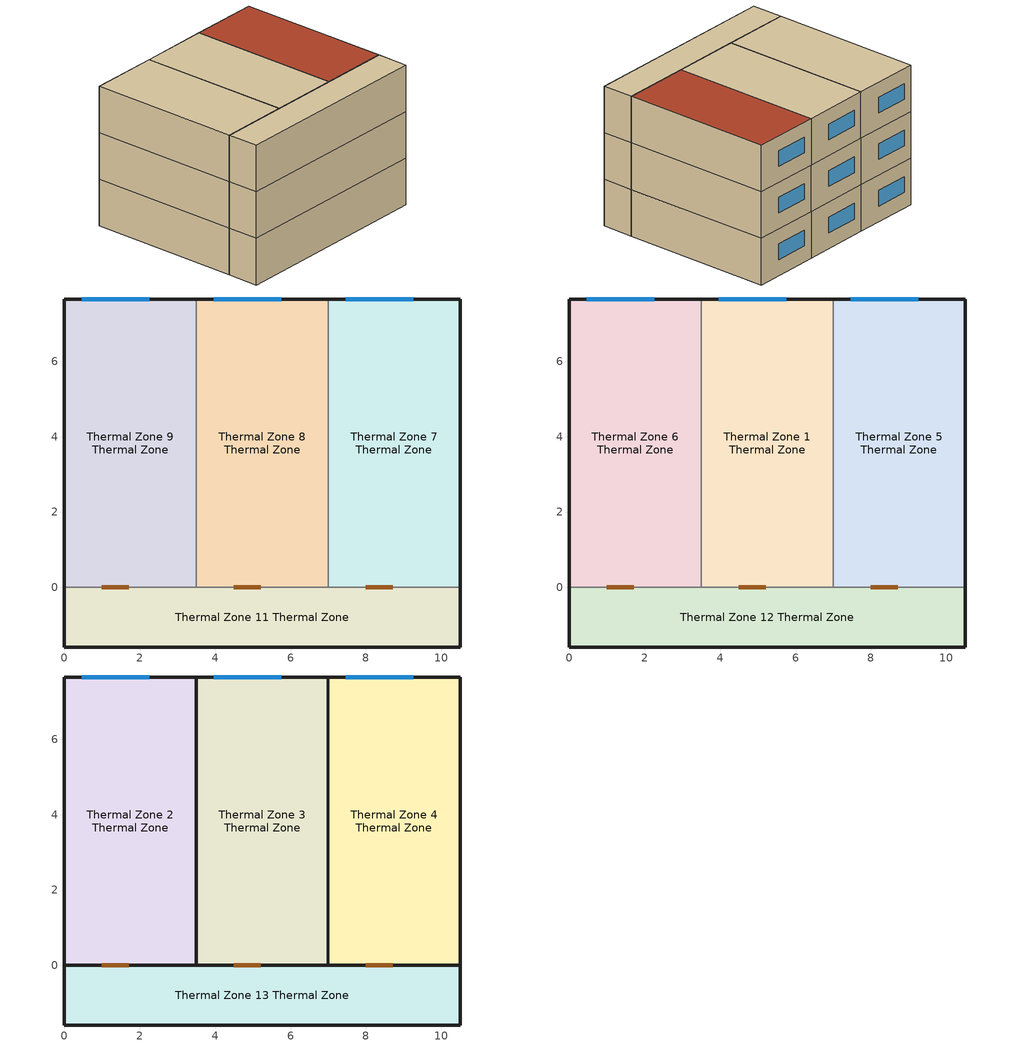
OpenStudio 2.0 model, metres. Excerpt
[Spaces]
Thermal Zone 7 Thermal Zone
 floor ground (ExtSlabCarpet 4in ClimateZone 1-8): 10.5,7.65 10.5,0 7,0 7,7.65 z0
 wall outside (ASHRAE 189.1-2009 ExtWall Mass ClimateZone 1): 10.5,0 10.5,7.65 7,7.65 z0:2.35
 wall to Thermal Zone 8 Thermal Zone (Interior Wall): 7,7.65 7,0 z0:2.35
 wall to Thermal Zone 11 Thermal Zone (Interior Wall): 7,0 10.5,0 z0:2.35
 window (ASHRAE 189.1-2009 ExtWindow ClimateZone 1): 9.26,7.65 7.47,7.65 z0.8:1.59
 door inside (Exterior Door): 7.99,0 8.71,0 z0:1.76
Thermal Zone 11 Thermal Zone
 floor ground (ExtSlabCarpet 4in ClimateZone 1-8): 10.5,0 10.5,-1.58 0,-1.58 0,0 z0
 wall outside (ASHRAE 189.1-2009 ExtWall Mass ClimateZone 5): 0,0 0,-1.58 10.5,-1.58 z0:2.35
 wall outside (Interior Wall): 10.5,-1.58 10.5,0 z0:2.35
 wall to Thermal Zone 8 Thermal Zone (Interior Wall): 7,0 3.5,0 z0:2.35
 wall to Thermal Zone 9 Thermal Zone (Interior Wall): 3.5,0 0,0 z0:2.35
 door inside (Exterior Door Reversed): 5.21,0 4.49,0 z0:1.76
 door inside (Interior Door): 1.71,0 0.99,0 z0:1.76
Thermal Zone 8 Thermal Zone
 floor ground (ExtSlabCarpet 4in ClimateZone 1-8): 7,7.65 7,0 3.5,0 3.5,7.65 z0
 wall outside (ASHRAE 189.1-2009 ExtWall Mass ClimateZone 1): 7,7.65 3.5,7.65 z0:2.35
 wall to Thermal Zone 9 Thermal Zone (Interior Wall): 3.5,7.65 3.5,0 z0:2.35
 window (ASHRAE 189.1-2009 ExtWindow ClimateZone 1): 5.76,7.65 3.97,7.65 z0.8:1.59
Thermal Zone 9 Thermal Zone
 floor ground (ExtSlabCarpet 4in ClimateZone 1-8): 3.5,7.65 3.5,0 0,0 0,7.65 z0
 wall outside (ASHRAE 189.1-2009 ExtWall Mass ClimateZone 1): 3.5,7.65 0,7.65 0,0 z0:2.35
 window (ASHRAE 189.1-2009 ExtWindow ClimateZone 1): 2.26,7.65 0.47,7.65 z0.8:1.59
Thermal Zone 1 Thermal Zone
 floor to Thermal Zone 8 Thermal Zone (Interior Floor): 7,7.65 7,0 3.5,0 3.5,7.65 z2.35
 wall outside (ASHRAE 189.1-2009 ExtWall Mass ClimateZone 1): 7,7.65 3.5,7.65 z2.35:4.7
 wall to Thermal Zone 12 Thermal Zone (Interior Wall): 3.5,0 7,0 z2.35:4.7
 wall to Thermal Zone 6 Thermal Zone (Interior Wall): 3.5,7.65 3.5,0 z2.35:4.7
 wall to Thermal Zone 5 Thermal Zone (Interior Wall): 7,0 7,7.65 z2.35:4.7
 window (ASHRAE 189.1-2009 ExtWindow ClimateZone 1): 5.76,7.65 3.97,7.65 z3.15:3.94
 door inside (Exterior Door): 4.49,0 5.21,0 z2.35:4.11
Thermal Zone 12 Thermal Zone
 floor to Thermal Zone 11 Thermal Zone (Interior Floor): 10.5,0 10.5,-1.58 0,-1.58 0,0 z2.35
 wall outside (ASHRAE 189.1-2009 ExtWall Mass ClimateZone 5): 0,0 0,-1.58 10.5,-1.58 10.5,0 z2.35:4.7
 wall to Thermal Zone 6 Thermal Zone (Interior Wall): 3.5,0 0,0 z2.35:4.7
 wall to Thermal Zone 5 Thermal Zone (Interior Wall): 10.5,0 7,0 z2.35:4.7
 door inside (Exterior Door Reversed): 8.71,0 7.99,0 z2.35:4.11
 door inside (Interior Door): 1.71,0 0.99,0 z2.35:4.11
Thermal Zone 5 Thermal Zone
 floor to Thermal Zone 7 Thermal Zone (Interior Floor): 10.5,7.65 10.5,0 7,0 7,7.65 z2.35
 wall outside (ASHRAE 189.1-2009 ExtWall Mass ClimateZone 1): 10.5,7.65 7,7.65 z2.35:4.7
 wall outside (Interior Wall): 10.5,0 10.5,7.65 z2.35:4.7
 window (ASHRAE 189.1-2009 ExtWindow ClimateZone 1): 9.26,7.65 7.47,7.65 z3.15:3.94
Thermal Zone 6 Thermal Zone
 floor to Thermal Zone 9 Thermal Zone (Interior Floor): 3.5,7.65 3.5,0 0,0 0,7.65 z2.35
 wall outside (ASHRAE 189.1-2009 ExtWall Mass ClimateZone 5): 3.5,7.65 0,7.65 0,0 z2.35:4.7
 window (ASHRAE 189.1-2009 ExtWindow ClimateZone 4-5): 2.26,7.65 0.47,7.65 z3.15:3.94
Thermal Zone 2 Thermal Zone
 floor to Thermal Zone 6 Thermal Zone (Interior Floor): 3.5,7.65 3.5,0 0,0 0,7.65 z4.7
 wall outside (ASHRAE 189.1-2009 ExtWall Mass ClimateZone 1): 3.5,7.65 0,7.65 0,0 z4.7:7.05; 3.5,0 3.5,7.65 0,7.65 0,0 z7.05
 wall to Thermal Zone 3 Thermal Zone (Interior Wall): 3.5,0 3.5,7.65 z4.7:7.05
 wall to Thermal Zone 13 Thermal Zone (Interior Wall): 0,0 3.5,0 z4.7:7.05
 window (ASHRAE 189.1-2009 ExtWindow ClimateZone 1): 2.26,7.65 0.47,7.65 z5.5:6.29
 door inside (Interior Door): 0.99,0 1.71,0 z4.7:6.46
Thermal Zone 4 Thermal Zone
 floor to Thermal Zone 5 Thermal Zone (Interior Floor): 10.5,7.65 10.5,0 7,0 7,7.65 z4.7
 wall outside (ASHRAE 189.1-2009 ExtWall Mass ClimateZone 1): 10.5,0 10.5,7.65 7,7.65 z4.7:7.05
 wall to Thermal Zone 3 Thermal Zone (Interior Wall): 7,7.65 7,0 z4.7:7.05
 wall to Thermal Zone 13 Thermal Zone (ASHRAE 189.1-2009 ExtWall Mass ClimateZone 1): 7,0 10.5,0 z4.7:7.05
 window (ASHRAE 189.1-2009 ExtWindow ClimateZone 1): 9.26,7.65 7.47,7.65 z5.5:6.29
 door inside (Exterior Door): 7.99,0 8.71,0 z4.7:6.46
 roof outside (ASHRAE 189.1-2009 ExtWall Mass ClimateZone 1): 10.5,0 10.5,7.65 7,7.65 7,0 z7.05
Thermal Zone 13 Thermal Zone
 floor to Thermal Zone 12 Thermal Zone (Interior Floor): 10.5,0 10.5,-1.58 0,-1.58 0,0 z4.7
 wall outside (ASHRAE 189.1-2009 ExtWall Mass ClimateZone 5): 0,0 0,-1.58 10.5,-1.58 10.5,0 z4.7:7.05; 10.5,-1.58 10.5,0 0,0 0,-1.58 z7.05
 wall outside (Interior Wall): 10.5,0 0,0 z4.7:7.05
 wall to Thermal Zone 3 Thermal Zone (Interior Wall): 7,0 3.5,0 z4.7:7.05
 door inside (Exterior Door Reversed): 5.21,0 4.49,0 z4.7:6.46
Thermal Zone 3 Thermal Zone
 floor to Thermal Zone 1 Thermal Zone (Interior Floor): 7,7.65 7,0 3.5,0 3.5,7.65 z4.7
 wall outside (ASHRAE 189.1-2009 ExtWall Mass ClimateZone 1): 7,7.65 3.5,7.65 z4.7:7.05; 7,0 7,7.65 3.5,7.65 3.5,0 z7.05
 window (ASHRAE 189.1-2009 ExtWindow ClimateZone 1): 5.76,7.65 3.97,7.65 z5.5:6.29
[Site]
TAIPEI: Latitude {deg}=25.07; Longitude {deg}=121.55; Time Zone {hr}=8; Elevation {m}=6
[Building]
Building 1
[SizingPeriod:DesignDay] Barometric Pressure {Pa}=101253; Sky Clearness=0; Rain Indicator=0; Snow Indicator=0; Day of Month=21; Daylight Saving Time Indicator=0; Dry-Bulb Temperature Range Modifier Type=DefaultMultipliers
Name | Maximum Dry-Bulb Temperature {C} | Daily Dry-Bulb Temperature Range {deltaC} | Humidity Indicating Conditions at Maximum Dry-Bulb | Wind Speed {m/s} | Wind Direction {deg} | Month | Day Type | Humidity Indicating Type | Solar Model Indicator | ASHRAE Taub | ASHRAE Taud
TAIPEI Ann Clg .4% Condns DP=>MDB | 30.5 | 7.2 | 27 | 5 | 270 | 7 | SummerDesignDay | Dewpoint | ASHRAETau | 0.538 | 1.93
TAIPEI Ann Hum_n 99.6% Condns DP=>MCDB | 11.4 | 0 | 3.8 | 1.8 | 90 | 1 | WinterDesignDay | Dewpoint | ASHRAEClearSky
TAIPEI Ann Htg Wind 99.6% Condns WS=>MCDB | 17.3 | 0 | 17.3 | 9 | 90 | 1 | WinterDesignDay | Wetbulb | ASHRAEClearSky
TAIPEI Ann Clg .4% Condns WB=>MDB | 32.7 | 7.2 | 28 | 5 | 270 | 7 | SummerDesignDay | Wetbulb | ASHRAETau | 0.538 | 1.93
TAIPEI Ann Clg .4% Condns DB=>MWB | 34.9 | 7.2 | 26.8 | 5 | 270 | 7 | SummerDesignDay | Wetbulb | ASHRAETau | 0.538 | 1.93
TAIPEI Ann Htg 99.6% Condns DB | 9 | 0 | 9 | 1.8 | 90 | 1 | WinterDesignDay | Wetbulb | ASHRAEClearSky
TAIPEI Ann Clg .4% Condns Enth=>MDB | 32.9 | 7.2 | 89800 | 5 | 270 | 7 | SummerDesignDay | Enthalpy | ASHRAETau | 0.538 | 1.93
[Construction]
Interior Wall: G01a 19mm gypsum board, F04 Wall air space resistance, G01a 19mm gypsum board
Interior Floor: F16 Acoustic tile, F05 Ceiling air space resistance, M11 100mm lightweight concrete
ASHRAE 189.1-2009 ExtWall Mass ClimateZone 1: 1IN Stucco, 8IN Concrete HW, Wall Insulation [31], 1/2IN Gypsum
ASHRAE 189.1-2009 ExtWall Mass ClimateZone 5: 1IN Stucco, 8IN Concrete HW, Wall Insulation [40], 1/2IN Gypsum
ASHRAE 189.1-2009 ExtWindow ClimateZone 1: Theoretical Glass [167]
Exterior Door Reversed: I01 25mm insulation board, F08 Metal surface
Exterior Door: F08 Metal surface, I01 25mm insulation board
Interior Door: G05 25mm wood
ExtSlabCarpet 4in ClimateZone 1-8: MAT-CC05 4 HW CONCRETE, CP02 CARPET PAD
ASHRAE 189.1-2009 ExtWindow ClimateZone 4-5: Theoretical Glass [207]
[Material] Thermal Absorptance=0.9
Name | Roughness | Thickness {m} | Conductivity {W/m-K} | Density {kg/m3} | Specific Heat {J/kg-K} | Solar Absorptance | Visible Absorptance
G01a 19mm gypsum board | MediumSmooth | 0.019 | 0.16 | 800 | 1090 | 0.4 | 0.4
F16 Acoustic tile | MediumSmooth | 0.0191 | 0.06 | 368 | 590 | 0.3 | 0.3
M11 100mm lightweight concrete | MediumRough | 0.016 | 0.53 | 1280 | 840 | 0.5 | 0.5
G05 25mm wood | MediumSmooth | 0.0254 | 0.15 | 608 | 1630 | 0.5 | 0.5
1IN Stucco | Smooth | 0.0253 | 0.6918 | 1858 | 837 | 0.92 | 0.92
8IN Concrete HW | MediumRough | 0.2033 | 1.7296 | 2243 | 837 | 0.65 | 0.65
Wall Insulation [31] | MediumRough | 0.0337 | 0.0432 | 91 | 837 | 0.5 | 0.5
1/2IN Gypsum | Smooth | 0.0127 | 0.16 | 784.9 | 830 | 0.4 | 0.4
Wall Insulation [40] | MediumRough | 0.0794 | 0.0432 | 91 | 837 | 0.5 | 0.5
I01 25mm insulation board | MediumRough | 0.0254 | 0.03 | 43 | 1210 | 0.6 | 0.6
F08 Metal surface | Smooth | 0.0008 | 45.28 | 7824 | 500 | 0.7 | 0.7
MAT-CC05 4 HW CONCRETE | Rough | 0.1016 | 1.311 | 2240 | 836.8 | 0.85 | 0.85
[Material:AirGap]
Name | Thermal Resistance {m2-K/W}
F04 Wall air space resistance | 0.15
F05 Ceiling air space resistance | 0.18
[WindowMaterial:Glazing] Optical Data Type=Spectral; Thickness {m}=0.003; Back Side Solar Reflectance at Normal Incidence=0; Back Side Visible Reflectance at Normal Incidence=0; Infrared Transmittance at Normal Incidence=0; Dirt Correction Factor for Solar and Visible Transmittance=1; Solar Diffusing=No
Name | Solar Transmittance at Normal Incidence | Front Side Solar Reflectance at Normal Incidence | Visible Transmittance at Normal Incidence | Front Side Visible Reflectance at Normal Incidence | Front Side Infrared Hemispherical Emissivity | Back Side Infrared Hemispherical Emissivity | Conductivity {W/m-K}
Theoretical Glass [167] | 0.2374 | 0.7126 | 0.2512 | 0.6988 | 0.985 | 0.985 | 2.1073
Theoretical Glass [207] | 0.3311 | 0.6189 | 0.44 | 0.51 | 0.9 | 0.9 | 0.0133
[Material:NoMass]
CP02 CARPET PAD: Roughness=Smooth; Thermal Resistance {m2-K/W}=0.1; Thermal Absorptance=0.9; Solar Absorptance=0.8; Visible Absorptance=0.8
[SpaceInfiltration:DesignFlowRate] Design Flow Rate Calculation Method=Flow/ExteriorArea; Flow per Exterior Surface Area {m3/s-m2}=0.00030226
Name | Space or SpaceType | Schedule
189.1-2009 - Office - IT_Room - CZ1-3 Infiltration 11 | Thermal Zone 6 Thermal Zone | Office Infil Quarter On 7
189.1-2009 - Office - IT_Room - CZ1-3 Infiltration 8 | Thermal Zone 5 Thermal Zone | Office Infil Quarter On 6
189.1-2009 - Office - IT_Room - CZ1-3 Infiltration 4 | Thermal Zone 8 Thermal Zone | Office Infil Quarter On 9
189.1-2009 - Office - IT_Room - CZ1-3 Infiltration 1 |  | Office Infil Quarter On 13
189.1-2009 - Office - IT_Room - CZ1-3 Infiltration 9 | Thermal Zone 2 Thermal Zone | Office Infil Quarter On 3
189.1-2009 - Office - IT_Room - CZ1-3 Infiltration 3 | Thermal Zone 9 Thermal Zone | Office Infil Quarter On 10
189.1-2009 - Office - IT_Room - CZ1-3 Infiltration 10 | Thermal Zone 3 Thermal Zone | Office Infil Quarter On 4
189.1-2009 - Office - IT_Room - CZ1-3 Infiltration 7 | Thermal Zone 4 Thermal Zone | Office Infil Quarter On 5
189.1-2009 - Office - IT_Room - CZ1-3 Infiltration 2 | Thermal Zone 1 Thermal Zone | Office Infil Quarter On 1
189.1-2009 - Office - IT_Room - CZ1-3 Infiltration 5 | Thermal Zone 7 Thermal Zone | Office Infil Quarter On 8
[ThermalZone] Use Ideal Air Loads=No
Thermal Zone 6 Thermal Zone Thermal Zone; Thermal Zone 2 Thermal Zone Thermal Zone; Thermal Zone 1 Thermal Zone Thermal Zone; Thermal Zone 4 Thermal Zone Thermal Zone; Thermal Zone 5 Thermal Zone Thermal Zone; Thermal Zone 7 Thermal Zone Thermal Zone; Thermal Zone 13 Thermal Zone Thermal Zone; Thermal Zone 11 Thermal Zone Thermal Zone; Thermal Zone 8 Thermal Zone Thermal Zone; Thermal Zone 3 Thermal Zone Thermal Zone; Thermal Zone 12 Thermal Zone Thermal Zone; Thermal Zone 9 Thermal Zone Thermal Zone
[Sizing:Zone] Zone Cooling Design Supply Air Temperature Input Method=SupplyAirTemperature; Zone Cooling Design Supply Air Temperature {C}=14; Zone Cooling Design Supply Air Temperature Difference {deltaC}=11.11; Zone Heating Design Supply Air Temperature Input Method=SupplyAirTemperature; Zone Heating Design Supply Air Temperature {C}=40; Zone Heating Design Supply Air Temperature Difference {deltaC}=11.11; Zone Cooling Design Supply Air Humidity Ratio {kg-H2O/kg-air}=0.0085; Zone Heating Design Supply Air Humidity Ratio {kg-H2O/kg-air}=0.008; Cooling Design Air Flow Method=DesignDay; Heating Design Air Flow Method=DesignDay; Account for Dedicated Outdoor Air System=No; Dedicated Outdoor Air System Control Strategy=NeutralSupplyAir; Dedicated Outdoor Air Low Setpoint Temperature for Design {C}=autosize; Dedicated Outdoor Air High Setpoint Temperature for Design {C}=autosize
Name | Cooling Design Air Flow Rate {m3/s} | Cooling Minimum Air Flow per Zone Floor Area {m3/s-m2} | Cooling Minimum Air Flow {m3/s} | Cooling Minimum Air Flow Fraction | Heating Design Air Flow Rate {m3/s} | Heating Maximum Air Flow per Zone Floor Area {m3/s-m2} | Heating Maximum Air Flow {m3/s} | Heating Maximum Air Flow Fraction | Design Zone Air Distribution Effectiveness in Cooling Mode | Design Zone Air Distribution Effectiveness in Heating Mode
Thermal Zone 6 Thermal Zone Thermal Zone; Thermal Zone 2 Thermal Zone Thermal Zone; Thermal Zone 4 Thermal Zone Thermal Zone; Thermal Zone 5 Thermal Zone Thermal Zone; Thermal Zone 7 Thermal Zone Thermal Zone; Thermal Zone 13 Thermal Zone Thermal Zone; Thermal Zone 11 Thermal Zone Thermal Zone; Thermal Zone 8 Thermal Zone Thermal Zone; Thermal Zone 3 Thermal Zone Thermal Zone; Thermal Zone 12 Thermal Zone Thermal Zone; Thermal Zone 9 Thermal Zone Thermal Zone
Thermal Zone 1 Thermal Zone Thermal Zone | 0 | 0.000762 | 0 | 0 | 0 | 0.002032 | 0.141576 | 0.3 | 1 | 1
[Space]
Name | Thermal Zone | Design Specification Outdoor Air Object
Thermal Zone 6 Thermal Zone | Thermal Zone 6 Thermal Zone Thermal Zone
Thermal Zone 2 Thermal Zone | Thermal Zone 2 Thermal Zone Thermal Zone
Thermal Zone 1 Thermal Zone | Thermal Zone 1 Thermal Zone Thermal Zone | 189.1-2009 - Office - IT_Room - CZ1-3 Ventilation
Thermal Zone 4 Thermal Zone | Thermal Zone 4 Thermal Zone Thermal Zone
Thermal Zone 5 Thermal Zone | Thermal Zone 5 Thermal Zone Thermal Zone
Thermal Zone 7 Thermal Zone | Thermal Zone 7 Thermal Zone Thermal Zone
Thermal Zone 13 Thermal Zone | Thermal Zone 13 Thermal Zone Thermal Zone
Thermal Zone 11 Thermal Zone | Thermal Zone 11 Thermal Zone Thermal Zone
Thermal Zone 8 Thermal Zone | Thermal Zone 8 Thermal Zone Thermal Zone
Thermal Zone 3 Thermal Zone | Thermal Zone 3 Thermal Zone Thermal Zone
Thermal Zone 12 Thermal Zone | Thermal Zone 12 Thermal Zone Thermal Zone
Thermal Zone 9 Thermal Zone | Thermal Zone 9 Thermal Zone Thermal Zone
[ElectricEquipment:Definition]
189.1-2009 - Office - IT_Room - CZ1-3 Electric Equipment 1 Definition: Design Level Calculation Method=Watts/Area; Watts per Space Floor Area {W/m2}=16.7917
[ElectricEquipment]
189.1-2009 - Office - IT_Room - CZ1-3 Electric Equipment 1: Electric Equipment Definition=189.1-2009 - Office - IT_Room - CZ1-3 Electric Equipment 1 Definition; Schedule=Office Bldg Equip 13
[SpaceInfiltration:EffectiveLeakageArea] Effective Air Leakage Area {cm2}=100; Stack Coefficient=0.1; Wind Coefficient=0.1
Name | Space or SpaceType | Schedule
Space Infiltration Effective Leakage Area 9 | Thermal Zone 3 Thermal Zone | Office Infil Quarter On 4
Space Infiltration Effective Leakage Area 7 | Thermal Zone 5 Thermal Zone | Office Infil Quarter On 6
Space Infiltration Effective Leakage Area 10 | Thermal Zone 6 Thermal Zone | Office Infil Quarter On 7
Space Infiltration Effective Leakage Area 8 | Thermal Zone 2 Thermal Zone | Office Infil Quarter On 3
Space Infiltration Effective Leakage Area 2 | Thermal Zone 9 Thermal Zone | Office Infil Quarter On 10
Space Infiltration Effective Leakage Area 4 | Thermal Zone 7 Thermal Zone | Office Infil Quarter On 8
Space Infiltration Effective Leakage Area 6 | Thermal Zone 4 Thermal Zone | Office Infil Quarter On 5
Space Infiltration Effective Leakage Area 3 | Thermal Zone 8 Thermal Zone | Office Infil Quarter On 9
Space Infiltration Effective Leakage Area 1 | Thermal Zone 1 Thermal Zone | Office Infil Quarter On 1
[Lights:Definition]
189.1-2009 - Office - IT_Room - CZ1-3 Lights 1 Definition: Design Level Calculation Method=Watts/Area; Watts per Space Floor Area {W/m2}=10.6563; Fraction Radiant=0.8
[Lights]
189.1-2009 - Office - IT_Room - CZ1-3 Lights 1: Lights Definition=189.1-2009 - Office - IT_Room - CZ1-3 Lights 1 Definition; Schedule=Office Bldg Light 13
[People:Definition]
189.1-2009 - Office - IT_Room - CZ1-3 People 1 Definition: Number of People Calculation Method=People; Number of People {people}=8; Fraction Radiant=0.3; Carbon Dioxide Generation Rate {m3/s-W}=3.82e-07
[People]
189.1-2009 - Office - IT_Room - CZ1-3 People 1: People Definition=189.1-2009 - Office - IT_Room - CZ1-3 People 1 Definition; Number of People Schedule=Office Misc Occ 13; Activity Level Schedule=Office Activity 13
[DesignSpecification:OutdoorAir]
189.1-2009 - Office - IT_Room - CZ1-3 Ventilation: Outdoor Air Method=Sum; Outdoor Air Flow per Person {m3/s-person}=0; Outdoor Air Flow per Floor Area {m3/s-m2}=0.000254; Outdoor Air Flow Rate {m3/s}=0
[Schedule:Day]
Office Infil Quarter On Default Schedule 7; Office Infil Quarter On Summer Design Day 7; Office Infil Quarter On Summer Design Day 6; Office Infil Quarter On Default Schedule 6; Office Infil Quarter On Default Schedule 4; Office Infil Quarter On Summer Design Day 4; Office Infil Quarter On Default Schedule 10; Office Infil Quarter On Summer Design Day 10; Office Infil Quarter On Default Schedule 9; Office Infil Quarter On Summer Design Day 9; Office Infil Quarter On Default Schedule 3; Office Infil Quarter On Summer Design Day 3; Office Infil Quarter On Default Schedule 1; Office Infil Quarter On Summer Design Day 1; Office Infil Quarter On Default Schedule 13; Office Infil Quarter On Summer Design Day 13; Office Infil Quarter On Default Schedule 5; Office Infil Quarter On Summer Design Day 5; Office Infil Quarter On Default Schedule 8; Office Infil Quarter On Summer Design Day 8: 6, 0, 1, 22, 0, 0.25, 24, 0, 1
Office Infil Quarter On Rule 2 Day Schedule 7; Office Infil Quarter On Winter Design Day 7; Office Infil Quarter On Rule 2 Day Schedule 6; Office Infil Quarter On Winter Design Day 6; Office Infil Quarter On Rule 2 Day Schedule 13; Office Infil Quarter On Winter Design Day 8; Office Infil Quarter On Rule 2 Day Schedule 4; Office Infil Quarter On Winter Design Day 4; Office Infil Quarter On Rule 2 Day Schedule 10; Office Infil Quarter On Winter Design Day 10; Office Infil Quarter On Rule 2 Day Schedule 9; Office Infil Quarter On Winter Design Day 9; Office Infil Quarter On Rule 2 Day Schedule 3; Office Infil Quarter On Winter Design Day 3; Office Infil Quarter On Rule 2 Day Schedule 1; Office Infil Quarter On Winter Design Day 1; Office Infil Quarter On Rule 2 Day Schedule 5; Office Infil Quarter On Winter Design Day 13; Office Infil Quarter On Winter Design Day 5; Office Infil Quarter On Rule 2 Day Schedule 8: 6, 0, 1, 18, 0, 0.25, 24, 0, 1
Office Infil Quarter On Rule 1 Day Schedule 7; Office Bldg Light Summer Design Day 13; Office Infil Quarter On Rule 1 Day Schedule 6; Office Bldg Equip Summer Design Day 13; Office Infil Quarter On Rule 1 Day Schedule 4; Office Infil Quarter On Rule 1 Day Schedule 9; Office Infil Quarter On Rule 1 Day Schedule 3; Office Infil Quarter On Rule 1 Day Schedule 10; Office Infil Quarter On Rule 1 Day Schedule 1; Office Infil Quarter On Rule 1 Day Schedule 13; Office Infil Quarter On Rule 1 Day Schedule 5; Office Infil Quarter On Rule 1 Day Schedule 8: 24, 0, 1
Office Bldg Light Default Schedule 13: 5, 0, 0.05, 7, 0, 0.1, 8, 0, 0.3, 17, 0, 0.9, 18, 0, 0.7, 20, 0, 0.5, 22, 0, 0.3, 23, 0, 0.1, 24, 0, 0.05
Office Bldg Light Rule 2 Day Schedule 13: 6, 0, 0.05, 8, 0, 0.1, 14, 0, 0.5, 17, 0, 0.15, 24, 0, 0.05
Office Bldg Light Winter Design Day 13; Office Bldg Equip Winter Design Day 13; Office Bldg Occ Winter Design Day 14; Office Bldg Occ Rule 1 Day Schedule 14: 24, 0, 0
Office Bldg Light Rule 1 Day Schedule 13: 24, 0, 0.05
Office Bldg Equip Default Schedule 13: 8, 0, 0.4, 12, 0, 0.9, 13, 0, 0.8, 17, 0, 0.9, 18, 0, 0.8, 20, 0, 0.6, 22, 0, 0.5, 24, 0, 0.4
Office Bldg Equip Rule 2 Day Schedule 13: 6, 0, 0.3, 8, 0, 0.4, 14, 0, 0.5, 17, 0, 0.35, 24, 0, 0.3
Office Bldg Equip Rule 1 Day Schedule 13: 24, 0, 0.3
Office Activity Winter Design Day 13; Office Activity Default Schedule 13; Office Activity Summer Design Day 13: 24, 0, 132
Office Bldg Occ Rule 2 Day Schedule 14: 6, 0, 0, 8, 0, 0.1, 14, 0, 0.25, 17, 0, 0.1, 24, 0, 0
Office Bldg Occ Default Schedule 14: 6, 0, 0, 7, 0, 0.1, 8, 0, 0.2, 20, 0, 0.4, 22, 0, 0.1, 24, 0, 0.05
Office Bldg Occ Summer Design Day 14: 6, 0, 0, 22, 0, 1, 24, 0, 0.05
[Schedule:Year]
Office Infil Quarter On 7: 1, 3, Schedule:Week:Daily {e30d1fc3-f03c-4af2-bf31-60e8656790ae}, 12, 31, Schedule:Week:Daily {71c4db35-6d6e-4c55-a517-ae56f21bfdcb}
Office Bldg Light 13: 1, 3, Schedule:Week:Daily {52ac0917-4113-4957-84cf-c2f05b018113}, 12, 31, Schedule:Week:Daily {c7a8b6ad-4368-4abf-a154-1148ea9cb10e}
Office Infil Quarter On 6: 1, 3, Schedule:Week:Daily {73fac6f5-ac96-4aa8-a34a-0e3f061fa3ec}, 12, 31, Schedule:Week:Daily {1858c9fb-b1ef-4976-bb9f-fff3dedf423c}
Office Bldg Equip 13: 1, 3, Schedule:Week:Daily {8d6bf27d-8528-43fd-a24e-2f00682fe33d}, 12, 31, Schedule:Week:Daily {221ae40c-fac3-4fa8-9f15-489fc29813f5}
Office Infil Quarter On 4: 1, 3, Schedule:Week:Daily {2a94efc0-15c4-457e-b8f3-efefa2ba5352}, 12, 31, Schedule:Week:Daily {76de0583-5e69-4a74-a09a-aa5cbdf96652}
Office Infil Quarter On 9: 1, 3, Schedule:Week:Daily {1cc055dc-f186-4c3e-80b2-e0b4b8f25de7}, 12, 31, Schedule:Week:Daily {79a3214b-4c03-4dae-bde7-776533cc23ab}
Office Infil Quarter On 3: 1, 3, Schedule:Week:Daily {1d097ae1-172f-462b-9ec2-d576955ffab8}, 12, 31, Schedule:Week:Daily {32638547-3243-4125-ad11-a05928281efc}
Office Infil Quarter On 10: 1, 3, Schedule:Week:Daily {e00e0145-d40d-464f-9b0c-d8ad27f8279b}, 12, 31, Schedule:Week:Daily {496c194e-4eb2-4fcf-b970-e1a0d9b61d34}
Office Infil Quarter On 13: 1, 3, Schedule:Week:Daily {8548447a-fe8f-4d02-adf2-03c3708ca71b}, 12, 31, Schedule:Week:Daily {0cd89e7a-ca1f-43e3-b7f9-08acf8dbe6ae}
Office Activity 13: 12, 31, Schedule:Week:Daily {a5885dc8-60fa-4da2-b4ee-06584c913c44}
Office Infil Quarter On 5: 1, 3, Schedule:Week:Daily {6f5581b2-4e83-4d0e-9edf-9413804ff725}, 12, 31, Schedule:Week:Daily {6824092a-4659-4893-8efa-9d561bcf75b7}
Office Misc Occ 13: 1, 3, Schedule:Week:Daily {61045b87-af96-4fe5-a6af-943dc8016835}, 12, 31, Schedule:Week:Daily {89c3bf47-bd67-415f-afc3-5387b32deb43}
Office Infil Quarter On 1: 1, 3, Schedule:Week:Daily {452f35fe-93c9-4242-b849-fbec6c278754}, 12, 31, Schedule:Week:Daily {fd5d6dcd-e41c-4d01-af15-384da27a24fd}
Office Infil Quarter On 8: 1, 3, Schedule:Week:Daily {7fd296b3-37aa-4a71-b5a8-000d541ee1d9}, 12, 31, Schedule:Week:Daily {cccf74af-bf07-4c9f-8e1c-93fbb4870e3d}
[Schedule:Week]
Schedule:Week:Daily {e30d1fc3-f03c-4af2-bf31-60e8656790ae}: Office Infil Quarter On Default Schedule 7, Office Infil Quarter On Default Schedule 7, Office Infil Quarter On Default Schedule 7, Office Infil Quarter On Default Schedule 7, Office Infil Quarter On Default Schedule 7, Office Infil Quarter On Default Schedule 7, Office Infil Quarter On Rule 2 Day Schedule 7, Office Infil Quarter On Default Schedule 7, Office Infil Quarter On Summer Design Day 7, Office Infil Quarter On Winter Design Day 7, Office Infil Quarter On Default Schedule 7, Office Infil Quarter On Default Schedule 7
Schedule:Week:Daily {71c4db35-6d6e-4c55-a517-ae56f21bfdcb}: Office Infil Quarter On Rule 1 Day Schedule 7, Office Infil Quarter On Default Schedule 7, Office Infil Quarter On Default Schedule 7, Office Infil Quarter On Default Schedule 7, Office Infil Quarter On Default Schedule 7, Office Infil Quarter On Default Schedule 7, Office Infil Quarter On Rule 2 Day Schedule 7, Office Infil Quarter On Default Schedule 7, Office Infil Quarter On Summer Design Day 7, Office Infil Quarter On Winter Design Day 7, Office Infil Quarter On Default Schedule 7, Office Infil Quarter On Default Schedule 7
Schedule:Week:Daily {52ac0917-4113-4957-84cf-c2f05b018113}: Office Bldg Light Default Schedule 13, Office Bldg Light Default Schedule 13, Office Bldg Light Default Schedule 13, Office Bldg Light Default Schedule 13, Office Bldg Light Default Schedule 13, Office Bldg Light Default Schedule 13, Office Bldg Light Rule 2 Day Schedule 13, Office Bldg Light Default Schedule 13, Office Bldg Light Summer Design Day 13, Office Bldg Light Winter Design Day 13, Office Bldg Light Default Schedule 13, Office Bldg Light Default Schedule 13
Schedule:Week:Daily {c7a8b6ad-4368-4abf-a154-1148ea9cb10e}: Office Bldg Light Rule 1 Day Schedule 13, Office Bldg Light Default Schedule 13, Office Bldg Light Default Schedule 13, Office Bldg Light Default Schedule 13, Office Bldg Light Default Schedule 13, Office Bldg Light Default Schedule 13, Office Bldg Light Rule 2 Day Schedule 13, Office Bldg Light Default Schedule 13, Office Bldg Light Summer Design Day 13, Office Bldg Light Winter Design Day 13, Office Bldg Light Default Schedule 13, Office Bldg Light Default Schedule 13
Schedule:Week:Daily {73fac6f5-ac96-4aa8-a34a-0e3f061fa3ec}: Office Infil Quarter On Default Schedule 6, Office Infil Quarter On Default Schedule 6, Office Infil Quarter On Default Schedule 6, Office Infil Quarter On Default Schedule 6, Office Infil Quarter On Default Schedule 6, Office Infil Quarter On Default Schedule 6, Office Infil Quarter On Rule 2 Day Schedule 6, Office Infil Quarter On Default Schedule 6, Office Infil Quarter On Summer Design Day 6, Office Infil Quarter On Winter Design Day 6, Office Infil Quarter On Default Schedule 6, Office Infil Quarter On Default Schedule 6
Schedule:Week:Daily {1858c9fb-b1ef-4976-bb9f-fff3dedf423c}: Office Infil Quarter On Rule 1 Day Schedule 6, Office Infil Quarter On Default Schedule 6, Office Infil Quarter On Default Schedule 6, Office Infil Quarter On Default Schedule 6, Office Infil Quarter On Default Schedule 6, Office Infil Quarter On Default Schedule 6, Office Infil Quarter On Rule 2 Day Schedule 6, Office Infil Quarter On Default Schedule 6, Office Infil Quarter On Summer Design Day 6, Office Infil Quarter On Winter Design Day 6, Office Infil Quarter On Default Schedule 6, Office Infil Quarter On Default Schedule 6
Schedule:Week:Daily {8d6bf27d-8528-43fd-a24e-2f00682fe33d}: Office Bldg Equip Default Schedule 13, Office Bldg Equip Default Schedule 13, Office Bldg Equip Default Schedule 13, Office Bldg Equip Default Schedule 13, Office Bldg Equip Default Schedule 13, Office Bldg Equip Default Schedule 13, Office Bldg Equip Rule 2 Day Schedule 13, Office Bldg Equip Default Schedule 13, Office Bldg Equip Summer Design Day 13, Office Bldg Equip Winter Design Day 13, Office Bldg Equip Default Schedule 13, Office Bldg Equip Default Schedule 13
Schedule:Week:Daily {221ae40c-fac3-4fa8-9f15-489fc29813f5}: Office Bldg Equip Rule 1 Day Schedule 13, Office Bldg Equip Default Schedule 13, Office Bldg Equip Default Schedule 13, Office Bldg Equip Default Schedule 13, Office Bldg Equip Default Schedule 13, Office Bldg Equip Default Schedule 13, Office Bldg Equip Rule 2 Day Schedule 13, Office Bldg Equip Default Schedule 13, Office Bldg Equip Summer Design Day 13, Office Bldg Equip Winter Design Day 13, Office Bldg Equip Default Schedule 13, Office Bldg Equip Default Schedule 13
Schedule:Week:Daily {2a94efc0-15c4-457e-b8f3-efefa2ba5352}: Office Infil Quarter On Default Schedule 4, Office Infil Quarter On Default Schedule 4, Office Infil Quarter On Default Schedule 4, Office Infil Quarter On Default Schedule 4, Office Infil Quarter On Default Schedule 4, Office Infil Quarter On Default Schedule 4, Office Infil Quarter On Rule 2 Day Schedule 4, Office Infil Quarter On Default Schedule 4, Office Infil Quarter On Summer Design Day 4, Office Infil Quarter On Winter Design Day 4, Office Infil Quarter On Default Schedule 4, Office Infil Quarter On Default Schedule 4
Schedule:Week:Daily {76de0583-5e69-4a74-a09a-aa5cbdf96652}: Office Infil Quarter On Rule 1 Day Schedule 4, Office Infil Quarter On Default Schedule 4, Office Infil Quarter On Default Schedule 4, Office Infil Quarter On Default Schedule 4, Office Infil Quarter On Default Schedule 4, Office Infil Quarter On Default Schedule 4, Office Infil Quarter On Rule 2 Day Schedule 4, Office Infil Quarter On Default Schedule 4, Office Infil Quarter On Summer Design Day 4, Office Infil Quarter On Winter Design Day 4, Office Infil Quarter On Default Schedule 4, Office Infil Quarter On Default Schedule 4
Schedule:Week:Daily {e00e0145-d40d-464f-9b0c-d8ad27f8279b}: Office Infil Quarter On Default Schedule 10, Office Infil Quarter On Default Schedule 10, Office Infil Quarter On Default Schedule 10, Office Infil Quarter On Default Schedule 10, Office Infil Quarter On Default Schedule 10, Office Infil Quarter On Default Schedule 10, Office Infil Quarter On Rule 2 Day Schedule 10, Office Infil Quarter On Default Schedule 10, Office Infil Quarter On Summer Design Day 10, Office Infil Quarter On Winter Design Day 10, Office Infil Quarter On Default Schedule 10, Office Infil Quarter On Default Schedule 10
Schedule:Week:Daily {1cc055dc-f186-4c3e-80b2-e0b4b8f25de7}: Office Infil Quarter On Default Schedule 9, Office Infil Quarter On Default Schedule 9, Office Infil Quarter On Default Schedule 9, Office Infil Quarter On Default Schedule 9, Office Infil Quarter On Default Schedule 9, Office Infil Quarter On Default Schedule 9, Office Infil Quarter On Rule 2 Day Schedule 9, Office Infil Quarter On Default Schedule 9, Office Infil Quarter On Summer Design Day 9, Office Infil Quarter On Winter Design Day 9, Office Infil Quarter On Default Schedule 9, Office Infil Quarter On Default Schedule 9
Schedule:Week:Daily {79a3214b-4c03-4dae-bde7-776533cc23ab}: Office Infil Quarter On Rule 1 Day Schedule 9, Office Infil Quarter On Default Schedule 9, Office Infil Quarter On Default Schedule 9, Office Infil Quarter On Default Schedule 9, Office Infil Quarter On Default Schedule 9, Office Infil Quarter On Default Schedule 9, Office Infil Quarter On Rule 2 Day Schedule 9, Office Infil Quarter On Default Schedule 9, Office Infil Quarter On Summer Design Day 9, Office Infil Quarter On Winter Design Day 9, Office Infil Quarter On Default Schedule 9, Office Infil Quarter On Default Schedule 9
Schedule:Week:Daily {1d097ae1-172f-462b-9ec2-d576955ffab8}: Office Infil Quarter On Default Schedule 3, Office Infil Quarter On Default Schedule 3, Office Infil Quarter On Default Schedule 3, Office Infil Quarter On Default Schedule 3, Office Infil Quarter On Default Schedule 3, Office Infil Quarter On Default Schedule 3, Office Infil Quarter On Rule 2 Day Schedule 3, Office Infil Quarter On Default Schedule 3, Office Infil Quarter On Summer Design Day 3, Office Infil Quarter On Winter Design Day 3, Office Infil Quarter On Default Schedule 3, Office Infil Quarter On Default Schedule 3
Schedule:Week:Daily {32638547-3243-4125-ad11-a05928281efc}: Office Infil Quarter On Rule 1 Day Schedule 3, Office Infil Quarter On Default Schedule 3, Office Infil Quarter On Default Schedule 3, Office Infil Quarter On Default Schedule 3, Office Infil Quarter On Default Schedule 3, Office Infil Quarter On Default Schedule 3, Office Infil Quarter On Rule 2 Day Schedule 3, Office Infil Quarter On Default Schedule 3, Office Infil Quarter On Summer Design Day 3, Office Infil Quarter On Winter Design Day 3, Office Infil Quarter On Default Schedule 3, Office Infil Quarter On Default Schedule 3
Schedule:Week:Daily {496c194e-4eb2-4fcf-b970-e1a0d9b61d34}: Office Infil Quarter On Rule 1 Day Schedule 10, Office Infil Quarter On Default Schedule 10, Office Infil Quarter On Default Schedule 10, Office Infil Quarter On Default Schedule 10, Office Infil Quarter On Default Schedule 10, Office Infil Quarter On Default Schedule 10, Office Infil Quarter On Rule 2 Day Schedule 10, Office Infil Quarter On Default Schedule 10, Office Infil Quarter On Summer Design Day 10, Office Infil Quarter On Winter Design Day 10, Office Infil Quarter On Default Schedule 10, Office Infil Quarter On Default Schedule 10
Schedule:Week:Daily {452f35fe-93c9-4242-b849-fbec6c278754}: Office Infil Quarter On Default Schedule 1, Office Infil Quarter On Default Schedule 1, Office Infil Quarter On Default Schedule 1, Office Infil Quarter On Default Schedule 1, Office Infil Quarter On Default Schedule 1, Office Infil Quarter On Default Schedule 1, Office Infil Quarter On Rule 2 Day Schedule 1, Office Infil Quarter On Default Schedule 1, Office Infil Quarter On Summer Design Day 1, Office Infil Quarter On Winter Design Day 1, Office Infil Quarter On Default Schedule 1, Office Infil Quarter On Default Schedule 1
Schedule:Week:Daily {fd5d6dcd-e41c-4d01-af15-384da27a24fd}: Office Infil Quarter On Rule 1 Day Schedule 1, Office Infil Quarter On Default Schedule 1, Office Infil Quarter On Default Schedule 1, Office Infil Quarter On Default Schedule 1, Office Infil Quarter On Default Schedule 1, Office Infil Quarter On Default Schedule 1, Office Infil Quarter On Rule 2 Day Schedule 1, Office Infil Quarter On Default Schedule 1, Office Infil Quarter On Summer Design Day 1, Office Infil Quarter On Winter Design Day 1, Office Infil Quarter On Default Schedule 1, Office Infil Quarter On Default Schedule 1
Schedule:Week:Daily {8548447a-fe8f-4d02-adf2-03c3708ca71b}: Office Infil Quarter On Default Schedule 13, Office Infil Quarter On Default Schedule 13, Office Infil Quarter On Default Schedule 13, Office Infil Quarter On Default Schedule 13, Office Infil Quarter On Default Schedule 13, Office Infil Quarter On Default Schedule 13, Office Infil Quarter On Rule 2 Day Schedule 13, Office Infil Quarter On Default Schedule 13, Office Infil Quarter On Summer Design Day 13, Office Infil Quarter On Winter Design Day 13, Office Infil Quarter On Default Schedule 13, Office Infil Quarter On Default Schedule 13
Schedule:Week:Daily {0cd89e7a-ca1f-43e3-b7f9-08acf8dbe6ae}: Office Infil Quarter On Rule 1 Day Schedule 13, Office Infil Quarter On Default Schedule 13, Office Infil Quarter On Default Schedule 13, Office Infil Quarter On Default Schedule 13, Office Infil Quarter On Default Schedule 13, Office Infil Quarter On Default Schedule 13, Office Infil Quarter On Rule 2 Day Schedule 13, Office Infil Quarter On Default Schedule 13, Office Infil Quarter On Summer Design Day 13, Office Infil Quarter On Winter Design Day 13, Office Infil Quarter On Default Schedule 13, Office Infil Quarter On Default Schedule 13
Schedule:Week:Daily {61045b87-af96-4fe5-a6af-943dc8016835}: Office Bldg Occ Default Schedule 14, Office Bldg Occ Default Schedule 14, Office Bldg Occ Default Schedule 14, Office Bldg Occ Default Schedule 14, Office Bldg Occ Default Schedule 14, Office Bldg Occ Default Schedule 14, Office Bldg Occ Rule 2 Day Schedule 14, Office Bldg Occ Default Schedule 14, Office Bldg Occ Summer Design Day 14, Office Bldg Occ Winter Design Day 14, Office Bldg Occ Default Schedule 14, Office Bldg Occ Default Schedule 14
Schedule:Week:Daily {a5885dc8-60fa-4da2-b4ee-06584c913c44}: Office Activity Default Schedule 13, Office Activity Default Schedule 13, Office Activity Default Schedule 13, Office Activity Default Schedule 13, Office Activity Default Schedule 13, Office Activity Default Schedule 13, Office Activity Default Schedule 13, Office Activity Default Schedule 13, Office Activity Summer Design Day 13, Office Activity Winter Design Day 13, Office Activity Default Schedule 13, Office Activity Default Schedule 13
Schedule:Week:Daily {6f5581b2-4e83-4d0e-9edf-9413804ff725}: Office Infil Quarter On Default Schedule 5, Office Infil Quarter On Default Schedule 5, Office Infil Quarter On Default Schedule 5, Office Infil Quarter On Default Schedule 5, Office Infil Quarter On Default Schedule 5, Office Infil Quarter On Default Schedule 5, Office Infil Quarter On Rule 2 Day Schedule 5, Office Infil Quarter On Default Schedule 5, Office Infil Quarter On Summer Design Day 5, Office Infil Quarter On Winter Design Day 5, Office Infil Quarter On Default Schedule 5, Office Infil Quarter On Default Schedule 5
Schedule:Week:Daily {6824092a-4659-4893-8efa-9d561bcf75b7}: Office Infil Quarter On Rule 1 Day Schedule 5, Office Infil Quarter On Default Schedule 5, Office Infil Quarter On Default Schedule 5, Office Infil Quarter On Default Schedule 5, Office Infil Quarter On Default Schedule 5, Office Infil Quarter On Default Schedule 5, Office Infil Quarter On Rule 2 Day Schedule 5, Office Infil Quarter On Default Schedule 5, Office Infil Quarter On Summer Design Day 5, Office Infil Quarter On Winter Design Day 5, Office Infil Quarter On Default Schedule 5, Office Infil Quarter On Default Schedule 5
Schedule:Week:Daily {89c3bf47-bd67-415f-afc3-5387b32deb43}: Office Bldg Occ Rule 1 Day Schedule 14, Office Bldg Occ Default Schedule 14, Office Bldg Occ Default Schedule 14, Office Bldg Occ Default Schedule 14, Office Bldg Occ Default Schedule 14, Office Bldg Occ Default Schedule 14, Office Bldg Occ Rule 2 Day Schedule 14, Office Bldg Occ Default Schedule 14, Office Bldg Occ Summer Design Day 14, Office Bldg Occ Winter Design Day 14, Office Bldg Occ Default Schedule 14, Office Bldg Occ Default Schedule 14
Schedule:Week:Daily {7fd296b3-37aa-4a71-b5a8-000d541ee1d9}: Office Infil Quarter On Default Schedule 8, Office Infil Quarter On Default Schedule 8, Office Infil Quarter On Default Schedule 8, Office Infil Quarter On Default Schedule 8, Office Infil Quarter On Default Schedule 8, Office Infil Quarter On Default Schedule 8, Office Infil Quarter On Rule 2 Day Schedule 8, Office Infil Quarter On Default Schedule 8, Office Infil Quarter On Summer Design Day 8, Office Infil Quarter On Winter Design Day 8, Office Infil Quarter On Default Schedule 8, Office Infil Quarter On Default Schedule 8
Schedule:Week:Daily {cccf74af-bf07-4c9f-8e1c-93fbb4870e3d}: Office Infil Quarter On Rule 1 Day Schedule 8, Office Infil Quarter On Default Schedule 8, Office Infil Quarter On Default Schedule 8, Office Infil Quarter On Default Schedule 8, Office Infil Quarter On Default Schedule 8, Office Infil Quarter On Default Schedule 8, Office Infil Quarter On Rule 2 Day Schedule 8, Office Infil Quarter On Default Schedule 8, Office Infil Quarter On Summer Design Day 8, Office Infil Quarter On Winter Design Day 8, Office Infil Quarter On Default Schedule 8, Office Infil Quarter On Default Schedule 8
